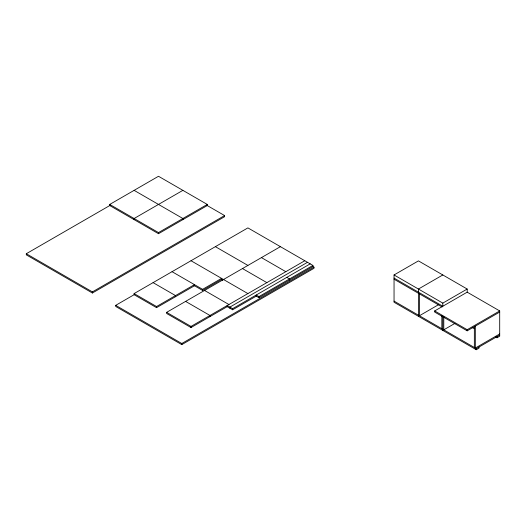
<?xml version="1.0" encoding="UTF-8"?>
<svg xmlns="http://www.w3.org/2000/svg" width="526" height="526" viewBox="0 0 526 526"><rect width="100%" height="100%" fill="white"/><g stroke="black" fill="none" stroke-linecap="round" stroke-linejoin="round"><path stroke-width="0.79" d="M109.737 204.43L158.497 176.276L207.264 204.43L207.264 205.554L158.497 233.708L109.737 205.554L109.737 204.43L158.497 232.584L207.264 204.43M206.83 205.311L224.602 215.568L224.602 216.692L92.398 293.015L26.3 254.854L26.3 253.729L110.171 205.311M182.884 190.353L134.117 218.507L134.117 219.631M26.3 253.729L92.398 291.891L224.602 215.568M134.117 293.58L156.551 306.533L194.475 284.632L194.475 285.763L156.551 307.657L134.117 294.705L134.117 293.58L247.897 227.889L312.911 265.426L312.911 266.557L258.95 297.709L256.241 296.145L256.241 295.02L258.95 296.585L312.911 265.426M312.575 266.36L313.996 267.182L313.996 268.306L181.799 344.629L115.7 306.467L115.7 305.343L134.176 294.672M172.041 271.686L202.602 289.326L221.564 278.379L221.564 279.503L202.602 290.451L194.074 285.526M227.528 306.467L191.01 327.553L166.624 313.476L166.624 312.352L280.404 246.661M166.624 312.352L191.01 326.422L304.784 260.738M307.493 262.303L229.908 307.092L229.908 308.223M256.596 295.941L232.617 309.781L227.199 306.658L227.199 305.527L232.617 308.657L310.202 263.861M115.7 305.343L181.799 343.504L313.996 267.182M479.002 347.028L479.002 348.159L476.293 349.724L394.046 302.24L394.046 274.96L418.433 260.883L467.193 289.037L467.193 292.167L434.686 310.932L434.686 312.063L467.193 330.828L499.7 312.063M442.813 274.96L418.433 289.037L418.433 316.317M438.211 304.889L419.406 315.751L419.406 293.856M394.046 274.96L442.813 303.114L467.193 289.037M454.931 323.391L443.786 329.828L443.786 316.849M434.686 310.932L467.193 329.703L499.7 310.932L499.7 336.206L496.991 337.771L495.577 336.956M499.7 333.957L475.32 348.034L394.046 301.109M499.7 335.082L475.32 349.159L475.32 326.133M467.193 292.167L499.7 310.932M394.046 278.09L442.813 306.244L442.813 303.114M394.046 279.214L442.116 306.967M472.21 327.468L474.347 328.704M261.442 257.608L285.822 271.686M286.795 277.38L289.504 278.944L289.504 280.069M134.117 190.353L182.884 218.507L182.884 219.631M215.39 246.661L247.897 265.426M242.479 268.556L266.86 282.633M191.01 260.738L247.897 293.58M221.393 279.405L222.807 280.22M204.555 290.451L228.935 304.528M153.079 282.633L175.513 295.586L175.513 296.71M185.593 301.398L209.973 315.475L209.973 316.606M496.991 336.647L496.991 337.771M476.293 348.593L476.293 349.724M474.347 326.357L474.347 347.469M467.193 329.703L467.193 330.828M442.813 316.29L442.813 330.387M441.833 315.725L441.833 328.704M258.95 296.585L258.95 297.709M232.617 308.657L232.617 309.781M202.602 289.326L202.602 290.451M191.01 326.422L191.01 327.553M181.799 343.504L181.799 344.629M158.497 232.584L158.497 233.708M156.551 306.533L156.551 307.657M92.398 291.891L92.398 293.015"/></g></svg>
